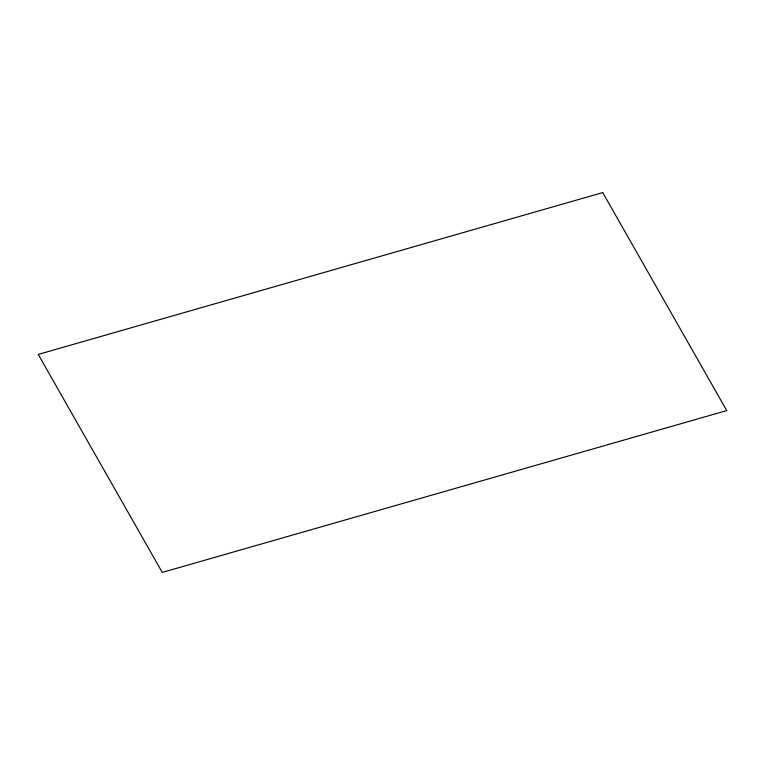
<?xml version="1.0" encoding="UTF-8"?>
<svg xmlns="http://www.w3.org/2000/svg" width="765" height="765" viewBox="0 0 765 765"><rect width="100%" height="100%" fill="white"/><g stroke="black" fill="none" stroke-linecap="round" stroke-linejoin="round"><path stroke-width="1.15" d="M602.734 192.579L38.25 354.425L162.266 572.421L726.75 410.576L602.734 192.579"/></g></svg>
